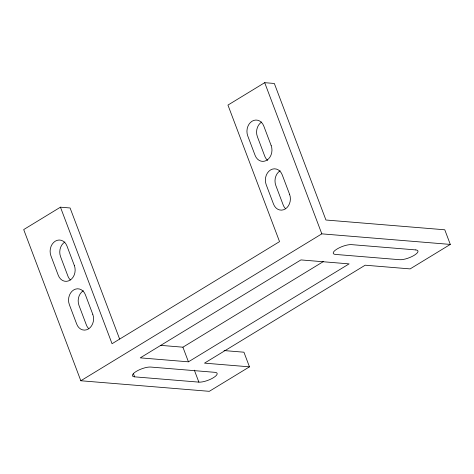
<?xml version="1.0" encoding="UTF-8"?>
<svg xmlns="http://www.w3.org/2000/svg" width="474" height="474" viewBox="0 0 474 474"><rect width="100%" height="100%" fill="white"/><g stroke="black" fill="none" stroke-linecap="round" stroke-linejoin="round"><path stroke-width="0.71" d="M119.602 338.999L70.087 207.973L60.453 207.179L23.7 229.582L80.823 380.758L209.301 391.323L249.466 366.84L243.938 352.206L224.036 350.57M249.466 366.84L204.501 363.137L365.17 265.203L410.134 268.9L450.3 244.418L444.772 229.789L325.934 220.013L274.339 83.471L264.699 82.677L227.947 105.08L279.542 241.627L112.048 343.721L60.453 207.179M80.823 380.758L321.822 233.854L450.3 244.418M160.283 345.327L182.911 347.187L323.416 261.541M188.439 361.822L349.107 263.882L300.931 259.918L140.263 357.858L188.439 361.822L182.911 347.187M134.628 376.848L198.867 382.127A10.926 3.265 -20.7 0 0 213.324 377.76A10.926 3.265 -20.7 0 0 214.935 372.333L150.696 367.054A10.926 3.265 -20.7 0 0 136.239 371.42A10.926 3.265 -20.7 0 0 134.628 376.848L133.372 373.518M264.699 82.677L321.822 233.854M194.34 370.158L198.867 382.127M261.719 122.002A10.926 8.822 -85.3 0 0 257.37 136.654L264.741 156.159A10.926 8.822 -85.3 0 0 267.656 160.378M83.323 290.74A10.926 8.822 -85.3 0 0 78.98 305.392L86.351 324.897A10.926 8.822 -85.3 0 0 88.81 328.707M280.146 170.77A10.926 8.822 -85.3 0 0 275.797 185.417L283.168 204.922A10.926 8.822 -85.3 0 0 285.626 208.732M64.897 241.977A10.926 8.822 -85.3 0 0 60.554 256.624L67.924 276.129A10.926 8.822 -85.3 0 0 70.383 279.938M415.769 249.917L351.53 244.631A10.926 3.265 -20.7 0 0 337.073 248.998A10.926 3.265 -20.7 0 0 335.462 254.425L399.701 259.705A10.926 3.265 -20.7 0 0 414.158 255.338A10.926 3.265 -20.7 0 0 415.769 249.917M271.169 145.571L263.799 126.066A10.926 8.822 -85.3 0 0 252.079 121.208A10.926 8.822 -85.3 0 0 247.73 135.86L255.101 155.365A10.926 8.822 -85.3 0 0 266.821 160.224A10.926 8.822 -85.3 0 0 271.169 145.571M289.596 194.34L282.226 174.829A10.926 8.822 -85.3 0 0 270.506 169.976A10.926 8.822 -85.3 0 0 266.163 184.623L273.534 204.134A10.926 8.822 -85.3 0 0 285.247 208.987A10.926 8.822 -85.3 0 0 289.596 194.34M74.353 265.547L66.982 246.036A10.926 8.822 -85.3 0 0 55.262 241.183A10.926 8.822 -85.3 0 0 50.914 255.83L58.284 275.341A10.926 8.822 -85.3 0 0 70.004 280.193A10.926 8.822 -85.3 0 0 74.353 265.547M92.78 314.309L85.409 294.804A10.926 8.822 -85.3 0 0 73.689 289.946A10.926 8.822 -85.3 0 0 69.34 304.598L76.711 324.103A10.926 8.822 -85.3 0 0 88.431 328.962A10.926 8.822 -85.3 0 0 92.78 314.309"/></g></svg>
